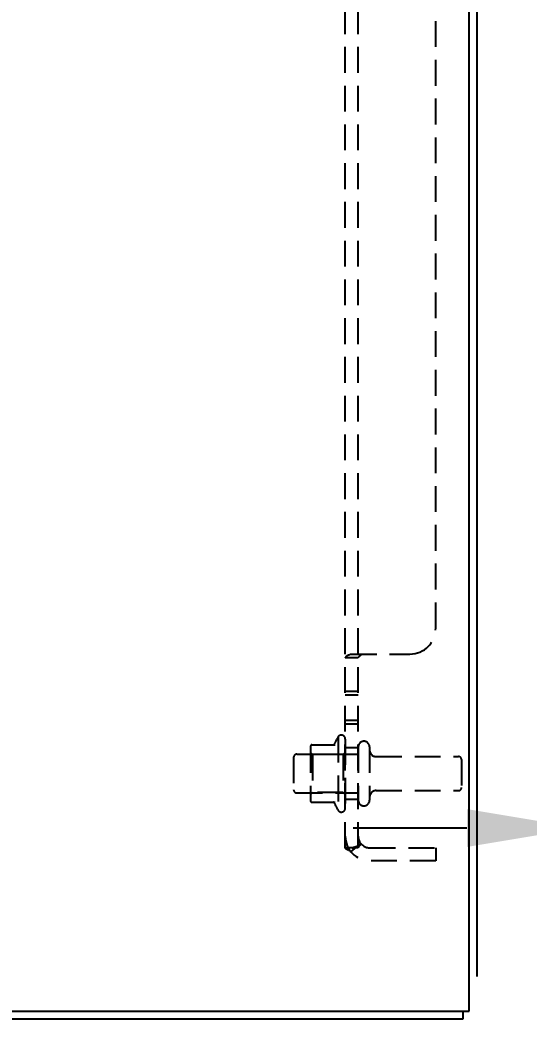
# Model space of a CAD drawing. Header units: inches. Extents: x 0 to 102, y 0 to 66.
# Drawn here: x 14.95 to 19.88, y 18.78 to 28.44 of the extents above; entities that cross this region are included whole.
import ezdxf

# ---------------------------------------------------------------- set-up
doc = ezdxf.new("R2010")
doc.units = ezdxf.units.IN
doc.header["$MEASUREMENT"] = 0
doc.linetypes.add('HIDDEN', pattern=[0.375, 0.25, -0.125])
doc.layers.add('DEFAULT_2', color=8, linetype='HIDDEN')
doc.layers.add('SUBPANEL', color=7, linetype='Continuous')
doc.styles.get("Standard").update_dxf_attribs({"font": 'arial.ttf'})
doc.dimstyles.get("Standard").update_dxf_attribs({"dimtxt": 0.18, "dimasz": 0.18, "dimexe": 0.18, "dimexo": 0.0625, "dimgap": 0.09, "dimtad": 0, "dimtih": 1, "dimtoh": 1, "dimdec": 4, "dimzin": 0, "dimdsep": 46, "dimtxsty": 'Standard', "dimcen": 0.09, "dimadec": 0, "dimazin": 0, "dimtfac": 1, "dimtdec": 4, "dimtofl": 0, "dimtmove": 0, "dimatfit": 3, "dimfxl": 1, "dimtolj": 1, "dimtzin": 0, "dimarcsym": 0})

# ---------------------------------------------------------------- blocks, each defined once
blk = doc.blocks.new('*D6')
at = {"color": 0, "lineweight": -2, "transparency": 16777216}
for p, q in [((19.375, 19.1875), (19.375, 54.93)), ((20.375, 19.1875), (20.375, 54.93)), ((19.195, 54.75), (19.015, 54.75)), ((20.555, 54.75), (20.735, 54.75))]:
    blk.add_line(p, q, dxfattribs=at)
at = {"color": 0, "transparency": 16777216}
for points in [[(19.195, 54.78), (19.195, 54.72), (19.375, 54.75)], [(20.555, 54.78), (20.555, 54.72), (20.375, 54.75)]]:
    blk.add_solid(points, dxfattribs=at)
at = {"layer": 'Defpoints', "color": 0, "transparency": 16777216}
for p in [(19.375, 54.75), (19.375, 19.125), (20.375, 19.125)]:
    blk.add_point(p, dxfattribs=at)
at = {"color": 0, "transparency": 16777216, "insert": (19.875, 54.75), "char_height": 0.18, "attachment_point": 5}
blk.add_mtext('\\A1;1.0000', dxfattribs=at)
blk = doc.blocks.new('*D30')
at = {"color": 0, "lineweight": -2, "transparency": 16777216}
for p, q in [((25.375, 26.9375), (25.375, 20.445)), ((20.375, 23.9375), (20.375, 20.445)), ((19.275, 20.625), (18.175, 20.625)), ((26.475, 20.625), (27.575, 20.625))]:
    blk.add_line(p, q, dxfattribs=at)
at = {"color": 0, "transparency": 16777216}
for points in [[(19.275, 20.8083), (19.275, 20.4417), (20.375, 20.625)], [(26.475, 20.8083), (26.475, 20.4417), (25.375, 20.625)]]:
    blk.add_solid(points, dxfattribs=at)
at = {"layer": 'Defpoints', "color": 0, "transparency": 16777216}
for p in [(25.375, 27), (20.375, 24), (25.375, 20.625)]:
    blk.add_point(p, dxfattribs=at)
at = {"color": 0, "transparency": 16777216, "insert": (22.875, 20.625), "char_height": 0.85, "attachment_point": 5}
blk.add_mtext('\\A1;5.0000', dxfattribs=at)

msp = doc.modelspace()

# ---------------------------------------------------------------- linework, layer by layer
at = {"color": 3, "linetype": 'Continuous'}
for p, q in [((19.29831, 18.85179), (19.29831, 54.70179)), ((7.29831, 18.85179), (19.29831, 18.85179)), ((19.23531, 18.77679), (7.36131, 18.77679))]:
    msp.add_line(p, q, dxfattribs=at)
at = {"color": 7, "linetype": 'Continuous'}
msp.add_line((19.23531, 18.85179), (19.23531, 18.77679), dxfattribs=at)
at = {"layer": 'DEFAULT_2', "color": 8, "linetype": 'HIDDEN'}
for p, q in [((18.02831, 21.50763), (18.02831, 20.79595)), ((18.09831, 21.48592), (18.09831, 20.81765)), ((17.76231, 21.40741), (17.76231, 20.89617)), ((17.77285, 21.42929), (18.0005, 21.42929)), ((18.22331, 21.40929), (18.22331, 20.89429)), ((18.33331, 21.40929), (18.33331, 20.89429)), ((17.59831, 21.30929), (17.59831, 20.99429)), ((17.62831, 21.33929), (18.22331, 21.33929)), ((17.78231, 21.33529), (17.76231, 21.35529)), ((18.07831, 21.33529), (17.78231, 21.33529)), ((17.78231, 21.33529), (17.78231, 20.96829)), ((18.07831, 21.33529), (18.09831, 21.35529)), ((18.07831, 21.33529), (18.07831, 20.96829)), ((18.39581, 21.31679), (19.19331, 21.31679)), ((19.22331, 21.28679), (19.22331, 21.01679)), ((18.39581, 20.98679), (19.19331, 20.98679)), ((17.62831, 20.96429), (18.22331, 20.96429)), ((17.78231, 20.96829), (17.76231, 20.94829)), ((18.07831, 20.96829), (17.78231, 20.96829)), ((18.07831, 20.96829), (18.09831, 20.94829)), ((17.77285, 20.87429), (18.00049, 20.87429))]:
    msp.add_line(p, q, dxfattribs=at)
for centre, radius, start, end in [((18.62849, 21.15179), 0.69774, 149.336868, 156.032072), ((18.05995, 21.48592), 0.03836, 0, 145.550335), ((18.27831, 21.40929), 0.055, 0, 180), ((17.90352, 21.40741), 0.1412, 174.791949, 180), ((17.77285, 21.41929), 0.01, 90, 174.80617), ((17.98178, 21.43929), 0.01, 270, 336.032072), ((18.39581, 21.37929), 0.0625, 180, 270), ((17.62831, 21.30929), 0.03, 90, 180), ((19.19331, 21.28679), 0.03, 0, 90), ((17.62831, 20.99429), 0.03, 180, 270), ((18.39581, 20.92429), 0.0625, 90, 180), ((19.19331, 21.01679), 0.03, 270, 0), ((17.90352, 20.89617), 0.1412, 180, 185.208051), ((17.77285, 20.88429), 0.01, 185.19383, 270), ((18.27831, 20.89429), 0.055, 180, 0), ((17.98178, 20.86429), 0.01, 23.967928, 90), ((18.62849, 21.15179), 0.69774, 203.967928, 210.663132), ((18.05995, 20.81765), 0.03836, 214.449665, 0)]:
    msp.add_arc(centre, radius, start, end, dxfattribs=at)
at = {"layer": 'SUBPANEL', "color": 8, "linetype": 'HIDDEN'}
for p, q in [((18.09831, 20.43304), (18.09831, 53.12054)), ((18.22331, 20.43304), (18.22331, 53.12054)), ((18.97331, 22.55804), (18.97331, 50.99554)), ((18.22331, 22.27269), (18.09831, 22.27269)), ((18.13064, 22.29665), (18.12395, 22.29385)), ((18.15227, 22.30804), (18.72331, 22.30804)), ((18.22341, 22.27393), (18.22331, 22.27269)), ((18.22331, 21.9475), (18.09831, 21.9475)), ((18.22331, 21.91101), (18.09831, 21.91101)), ((18.22331, 21.6665), (18.09831, 21.6665)), ((18.22331, 21.63001), (18.09831, 21.63001)), ((18.22331, 21.40179), (18.09831, 21.40179)), ((18.22331, 20.90179), (18.09831, 20.90179)), ((18.22331, 20.43304), (18.09831, 20.43304)), ((18.15227, 20.3945), (18.24881, 20.4739)), ((18.20519, 20.44486), (18.20355, 20.44419)), ((18.20678, 20.44553), (18.20519, 20.44486)), ((18.20833, 20.4462), (18.20678, 20.44553)), ((18.20983, 20.44686), (18.20833, 20.4462)), ((18.21128, 20.44751), (18.20983, 20.44686)), ((18.21268, 20.44816), (18.21128, 20.44751)), ((18.21405, 20.4488), (18.21268, 20.44816)), ((18.21538, 20.44944), (18.21405, 20.4488)), ((18.21667, 20.45008), (18.21538, 20.44944)), ((18.33531, 20.43304), (18.97331, 20.43304)), ((18.97331, 20.43304), (18.97331, 20.30804)), ((18.97331, 20.30804), (18.33531, 20.30804))]:
    msp.add_line(p, q, dxfattribs=at)
for points in [[(18.12395, 22.29385), (18.12068, 22.29244), (18.11752, 22.29102), (18.11457, 22.28961), (18.11177, 22.28815), (18.10907, 22.2866), (18.10657, 22.28498), (18.10431, 22.28327), (18.10241, 22.28153), (18.10093, 22.27983), (18.09984, 22.27819), (18.09908, 22.27663), (18.09861, 22.27517), (18.09838, 22.27385), (18.09831, 22.27269)], [(18.10094, 22.27984), (18.09984, 22.2782), (18.09908, 22.27663)], [(18.10907, 22.2866), (18.10657, 22.28498), (18.10431, 22.28327), (18.10241, 22.28153)], [(18.1373, 22.29949), (18.13401, 22.29807), (18.13063, 22.29665)], [(18.15227, 22.30804), (18.1505, 22.30663), (18.14843, 22.30522), (18.14604, 22.30379), (18.14337, 22.30236), (18.14044, 22.30093), (18.1373, 22.2995)], [(18.15227, 22.30804), (18.1505, 22.30663), (18.14843, 22.30522), (18.14604, 22.30379)], [(18.24881, 22.30804), (18.24917, 22.30642), (18.24935, 22.30485), (18.24935, 22.30335), (18.24918, 22.3019), (18.24883, 22.30047), (18.24831, 22.29907), (18.2476, 22.29766), (18.24668, 22.29625), (18.24553, 22.29481), (18.24421, 22.29342), (18.24285, 22.29216), (18.24137, 22.29094), (18.23973, 22.28968), (18.23799, 22.28842), (18.23617, 22.28717), (18.23434, 22.28591), (18.23254, 22.28466), (18.23078, 22.28339), (18.22905, 22.28204), (18.22749, 22.28066), (18.22616, 22.27929), (18.22508, 22.27792), (18.22427, 22.27656), (18.22372, 22.27522), (18.22341, 22.27393), (18.22331, 22.27269)], [(18.23078, 22.28339), (18.22905, 22.28204), (18.22749, 22.28066), (18.22616, 22.27929), (18.22508, 22.27792), (18.22427, 22.27656), (18.22372, 22.27523)], [(18.24284, 22.29216), (18.24137, 22.29094), (18.23973, 22.28968)], [(18.24831, 22.29907), (18.2476, 22.29766), (18.24668, 22.29625), (18.24553, 22.29481), (18.24421, 22.29342)], [(18.24881, 22.30804), (18.24917, 22.30642), (18.24935, 22.30485), (18.24935, 22.30335), (18.24918, 22.30189), (18.24883, 22.30047)], [(18.12728, 20.41006), (18.12068, 20.41293), (18.11752, 20.41434), (18.11457, 20.41574), (18.11177, 20.41717), (18.10907, 20.41869), (18.10657, 20.42029), (18.10431, 20.422), (18.10241, 20.42375), (18.10093, 20.42548), (18.09984, 20.42717), (18.09908, 20.42881), (18.09861, 20.43036), (18.09838, 20.43178), (18.09831, 20.43304)], [(18.15227, 20.3945), (18.1505, 20.39644), (18.14843, 20.39834), (18.14604, 20.40019), (18.14337, 20.40199), (18.14044, 20.40373), (18.1373, 20.40541), (18.13401, 20.40702), (18.13064, 20.40857), (18.12728, 20.41006)], [(18.16387, 20.43297), (18.16373, 20.43296), (18.16359, 20.43294), (18.16355, 20.43294), (18.1636, 20.43294), (18.16377, 20.43296), (18.16403, 20.43297), (18.16437, 20.43299), (18.16478, 20.433), (18.16522, 20.43301), (18.16571, 20.43303), (18.16622, 20.43303), (18.16676, 20.43304)], [(18.20355, 20.44419), (18.20189, 20.44353), (18.20104, 20.44319), (18.2002, 20.44287), (18.19934, 20.44254), (18.19849, 20.44222), (18.19763, 20.4419), (18.19677, 20.44158), (18.19591, 20.44127), (18.19505, 20.44096), (18.19418, 20.44065), (18.19332, 20.44035), (18.19246, 20.44006), (18.1916, 20.43977), (18.19074, 20.43948), (18.18988, 20.4392), (18.18903, 20.43892), (18.18817, 20.43865), (18.18733, 20.43839), (18.18648, 20.43813), (18.18564, 20.43787), (18.1848, 20.43762), (18.18397, 20.43738), (18.18315, 20.43714), (18.18233, 20.43691), (18.18152, 20.43668), (18.18072, 20.43646), (18.17993, 20.43625), (18.17915, 20.43604), (18.17837, 20.43584), (18.1776, 20.43565), (18.17684, 20.43546), (18.17609, 20.43528), (18.17534, 20.4351), (18.1746, 20.43492), (18.17387, 20.43476), (18.17314, 20.4346), (18.17242, 20.43444), (18.1717, 20.43429), (18.17099, 20.43414), (18.17028, 20.434), (18.16958, 20.43387), (18.16889, 20.43374), (18.16821, 20.43361), (18.16754, 20.4335), (18.16689, 20.43339), (18.16627, 20.43329), (18.16568, 20.4332), (18.16514, 20.43313), (18.16467, 20.43307), (18.16428, 20.43302), (18.16396, 20.43298), (18.16387, 20.43297)], [(18.22723, 20.45597), (18.22734, 20.45604), (18.22736, 20.45605), (18.22731, 20.45602), (18.22718, 20.45593), (18.22698, 20.4558), (18.2267, 20.45563), (18.22637, 20.45541), (18.22598, 20.45518), (18.22556, 20.45492), (18.22511, 20.45465), (18.22463, 20.45436), (18.22414, 20.45407), (18.22363, 20.45378), (18.2231, 20.45348), (18.22257, 20.45318), (18.22203, 20.45288), (18.22147, 20.45258), (18.22091, 20.45227), (18.22033, 20.45196), (18.21974, 20.45165), (18.21915, 20.45134), (18.21854, 20.45103), (18.21793, 20.45071), (18.2173, 20.4504), (18.21667, 20.45008)], [(18.24138, 20.46051), (18.23799, 20.45685), (18.23617, 20.45488), (18.23434, 20.45284), (18.23254, 20.45076), (18.23078, 20.44863), (18.22905, 20.44638), (18.22749, 20.44414), (18.22616, 20.44198), (18.22508, 20.43991), (18.22427, 20.43797), (18.22372, 20.43616), (18.22341, 20.43452), (18.22331, 20.43304)], [(18.22377, 20.4533), (18.22421, 20.45365), (18.22464, 20.454), (18.22506, 20.45433), (18.22546, 20.45464), (18.22584, 20.45493), (18.22621, 20.45521), (18.22654, 20.45546), (18.22683, 20.45567), (18.22706, 20.45585), (18.22723, 20.45597)], [(18.24881, 20.4739), (18.24917, 20.4733), (18.24935, 20.47263), (18.24935, 20.47188), (18.24918, 20.47105), (18.24883, 20.47013), (18.24831, 20.46911), (18.2476, 20.46796), (18.24668, 20.46667), (18.24553, 20.46522), (18.24421, 20.46366), (18.24285, 20.46212), (18.24138, 20.46051)]]:
    msp.add_lwpolyline(points, dxfattribs=at)
for centre, radius, start, end in [((18.72331, 22.55804), 0.25, 270, 0), ((18.33531, 20.54504), 0.237, 180, 270), ((18.33531, 20.54504), 0.112, 180, 270)]:
    msp.add_arc(centre, radius, start, end, dxfattribs=at)

# ---------------------------------------------------------------- dimensions: what is measured, and where the dimension line sits
dim = msp.add_linear_dim(base=(19.375, 54.75), p1=(20.375, 19.125), p2=(19.375, 19.125), dimstyle='Standard')
dim.commit()
dim.dimension.update_dxf_attribs({"geometry": '*D6', "text_midpoint": (19.875, 54.75), "dimtype": 160})
at = {"color": 2}
dim = msp.add_linear_dim(base=(25.375, 20.625), p1=(20.375, 24), p2=(25.375, 27), dimstyle='Standard', override={"dimtxt": 0.85, "dimasz": 1.1}, dxfattribs=at)
dim.commit()
dim.dimension.update_dxf_attribs({"geometry": '*D30', "text_midpoint": (22.875, 20.625)})

doc.saveas('drawing.dxf')
